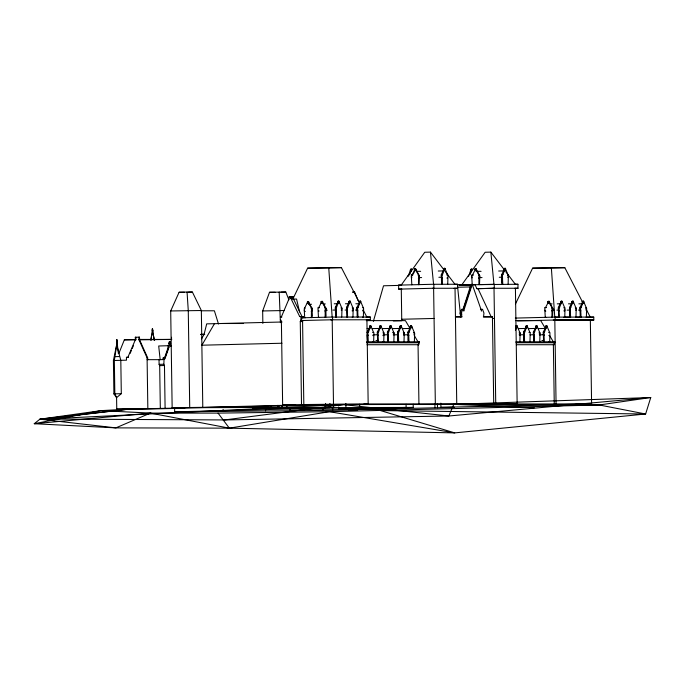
<?xml version="1.0" encoding="UTF-8"?>
<svg xmlns="http://www.w3.org/2000/svg" width="685" height="685" viewBox="0 0 685 685"><rect width="100%" height="100%" fill="white"/><g stroke="black" fill="none" stroke-linecap="round" stroke-linejoin="round"><path stroke-width="1.03" d="M116.758 409.125L184.633 408.354L116.758 409.125L116.587 397.625L114.84 393.764L114.344 360.404L116.707 344.872L116.801 339.666L118.402 353.683M164.22 358.897L168.159 347.535L168.133 345.694L168.852 345.677L168.878 347.518L164.939 358.88L164.289 357.818L163.287 357.835L163.09 359.565M163.081 359.248L164.015 359.231L163.287 357.835M116.707 344.872L120.808 360.31L121.305 393.678L116.587 397.625L113.907 393.884L113.41 360.524L116.63 344.88L116.801 339.666L116.656 341.498M407.96 276.543L408.097 275.738L408.876 275.721M468.36 276.543L468.857 275.738M150.974 340.565L152.455 328.5L152.926 333.706L154.596 340.513M336.138 307.308L336.395 317.069L335.616 317.095L335.359 307.325L336.566 307.308L338.869 301.066L341.986 308.507L341.738 317.069M347.766 307.308L347.167 308.224L347.595 317.069L346.815 317.095L346.559 307.325L347.766 307.308L350.069 301.066L353.195 308.507L352.946 317.069L352.167 317.095M358.178 307.308L357.579 308.224L358.007 317.069L357.227 317.095L356.971 307.325L358.178 307.308L360.481 301.066L363.607 308.507L363.358 317.069L362.579 317.095M368.47 332.037L367.263 332.054L367.091 332.978L368.47 332.037L370.773 325.795L373.899 333.235L373.65 341.806L372.871 341.824M378.574 332.037L377.974 332.961L378.403 341.806L377.623 341.824L377.358 332.054L378.574 332.037L380.877 325.795L383.994 333.235L383.746 341.806L382.966 341.824M388.669 332.037L388.07 332.961L388.498 341.806L387.719 341.824L387.462 332.054L388.669 332.037L390.972 325.795L394.089 333.235L393.841 341.806M398.396 332.037L398.653 341.806L397.874 341.824L397.617 332.054L398.824 332.037L401.127 325.795L404.244 333.235L403.996 341.806M409.193 332.037L408.594 332.961L409.022 341.806L408.243 341.824L407.986 332.054L409.193 332.037L411.497 325.795L414.622 333.235L414.374 341.806M442.544 274.505L441.945 275.421L442.373 284.266L441.594 284.292L441.337 274.522L442.544 274.505L444.848 268.263L447.973 275.704L447.725 284.266M502.944 274.505L502.345 275.421L502.773 284.266L501.994 284.292L501.737 274.522L502.944 274.505L505.247 268.263L508.364 275.704L508.116 284.266M524.787 332.037L524.188 332.961L524.616 341.806L523.837 341.824L523.58 332.054L524.787 332.037L527.09 325.795L530.207 333.235L529.967 341.806M534.591 332.037L534 332.961L534.42 341.806L533.649 341.824L533.384 332.054L534.591 332.037L536.903 325.795L540.02 333.235L539.771 341.806M544.515 332.037L543.924 332.961L544.344 341.806L543.565 341.824L543.308 332.054L544.515 332.037L546.827 325.795L549.944 333.235L549.695 341.806L548.916 341.824M559.585 307.359L558.994 308.284L559.414 317.129L558.635 317.146L558.378 307.385L559.585 307.359L561.897 301.126L565.014 308.567L564.765 317.129L563.986 317.146M570.793 307.359L570.194 308.284L570.622 317.129L569.843 317.146L569.586 307.385L570.793 307.359L573.097 301.126L576.213 308.567L575.965 317.129M581.205 307.359L580.606 308.284L581.034 317.129L580.255 317.146L579.998 307.385L581.205 307.359L583.509 301.126L586.625 308.567L586.377 317.129M150.897 339.614C152.173 329.982 153.303 333.244 154.305 340.548M463.462 309.389L461.442 309.414L460.174 313.122L460.68 316.872L461.87 316.838L461.365 313.088L462.64 309.389L463.462 309.389L463.899 311.076M307.839 301.665L311.487 308.216L311.35 317.592L311.975 317.592L312.112 308.216L309.012 303.481L308.995 302.213L307.839 301.665L304.2 308.918L304.697 317.754L305.322 317.754M304.825 308.918L305.039 307.985L304.414 307.985M318.191 307.651L319.356 307.633L318.191 307.651L317.977 308.575L318.474 317.412L319.107 317.412M411.822 284.806L411.325 275.978L411.539 275.045L412.695 275.036L411.539 275.045M412.164 275.045L411.95 275.978L411.325 275.978M472.222 284.806L471.725 275.978L471.939 275.045L473.095 275.036L471.939 275.045M472.564 275.045L472.35 275.978L471.725 275.978M481.349 311.076L481.735 309.389L482.565 309.389L483.944 313.088L483.55 316.838L492.429 316.838L493.722 403.593L517.141 403.542L515.42 288.291M544.986 307.608L546.142 307.591L544.986 307.608L544.772 308.533L545.269 317.369L545.894 317.369M163.33 358.889L164.049 358.871L164.289 357.818M201.604 338.827L204.113 334.203L206.707 323.868L282.083 322.01M373.359 321.411L383.531 285.782L399.081 285.405M462.923 309.688L471.032 284.369L472.222 284.343L481.444 310.673M463.796 310.673L472.222 284.343M463.103 309.877L470.372 288.907M168.133 345.694L168.767 345.694L169.246 341.755L170.12 341.738L170.693 345.814L171.207 345.814L169.974 345.831L170.496 345.831M168.912 343.545L169.76 343.416L170.12 341.738M164.948 357.587L168.202 348.699M262.852 323.457L262.663 310.956L269.513 292.281L285.808 292.041L288.924 299.825M118.805 353.563L124.345 339.837L135.784 339.554M335.359 307.325L337.619 302.916L337.602 301.52L338.869 301.066M350.069 301.066L348.802 301.52L348.828 302.916L346.559 307.325M360.481 301.066L359.214 301.52L359.24 302.916L356.971 307.325M370.773 325.795L369.506 326.248L369.532 327.653L367.263 332.054M380.877 325.795L379.61 326.248L379.627 327.653L377.358 332.054M408.859 274.779L410.443 269.667L410.854 269.094L412.139 269.513L410.854 269.094M409.639 274.762L411.634 269.077M390.972 325.795L389.705 326.248L389.722 327.653L387.462 332.054M397.617 332.054L399.877 327.653L399.86 326.248L401.127 325.795M411.497 325.795L410.229 326.248L410.255 327.653L407.986 332.054M444.848 268.263L443.58 268.717L443.606 270.113L441.337 274.522M469.259 274.779L470.852 269.667L471.263 269.094L472.539 269.513L471.263 269.094M470.038 274.762L472.042 269.077M505.247 268.263L503.98 268.717L503.997 270.113L501.737 274.522M515.428 330.273L517.004 325.795L520.12 333.235L519.872 341.806M527.09 325.795L525.823 326.248L525.84 327.653L523.58 332.054M536.903 325.795L535.636 326.248L535.653 327.653L533.384 332.054M546.827 325.795L545.551 326.248L545.577 327.653L543.308 332.054M561.897 301.126L560.621 301.58L560.647 302.975L558.378 307.385M573.097 301.126L571.829 301.58L571.847 302.975L569.586 307.385M583.509 301.126L582.241 301.58L582.259 302.975L579.998 307.385M150.392 413.106L34.25 423.715L101.115 410.632L150.392 413.106L229.338 428.159L329.434 411.694L454.746 432.886L380.492 410.572L645.621 414.005L599.238 404.972L453.778 404.347L448.855 416L224.697 419.939L44.431 419.032L39.91 419.194L34.25 423.715L115.842 427.877L229.338 428.159L454.746 432.886L645.621 414.005L650.75 397.531L453.778 404.347L343.382 404.595L129.585 409.065L101.115 410.632L39.91 419.194L115.842 427.877L150.392 413.106L218.053 413.106L329.434 411.694L599.238 404.972L650.75 397.531L448.855 416L343.382 404.595L44.431 419.032L129.585 409.065L39.91 419.194M130.116 353.409L131.357 350.489M132.188 348.545L133.429 345.625M277.887 405.315L277.922 407.421L172.149 407.763L170.702 310.956L179.093 292.255L187.056 292.058L192.399 292.058L201.347 310.519L202.794 407.327L295.714 405.041L282.64 405.041L281.389 321.042L280.362 319.475M368.821 319.767L366.912 319.818L368.17 403.842L301.511 404.57L300.27 321.565L300.963 320.075L300.903 316.521L299.688 316.547L290.842 298.292L290.825 296.862L289.198 296.905L289.216 298.335L281.329 317.001L280.319 317.027L281.86 317.027M301.52 320.537L301.7 317.806L332.533 317.044L332.576 319.767L301.52 320.537L303.061 320.537L302.582 321.565L303.823 404.57M292.88 299.011L307.625 268.16L341.404 267.638L359.522 302.83M515.548 303.832L532.605 268.16L564.834 267.698L582.464 301.931M318.722 307.633L321.025 303.172L321.008 301.777L322.241 301.323L326.094 308.67L325.752 317.249L325.127 317.249L325.272 307.873L321.616 301.323M412.07 275.036L414.365 270.566L414.348 269.171L415.581 268.717L419.434 276.072L419.1 284.643L418.475 284.643L418.612 275.276L414.956 268.717M413.158 274.137L414.999 270.566L414.365 270.566M472.47 275.036L474.774 270.566L474.748 269.171L475.989 268.717L479.842 276.072L479.5 284.643L478.875 284.643L479.012 275.276L475.364 268.717M545.517 307.591L547.82 303.13L547.794 301.734L549.036 301.28L552.889 308.627L552.547 317.206L551.922 317.206L552.059 307.83L548.402 301.28M214.482 323.68L201.869 345.206L281.972 343.236M401.222 285.088L424.751 252.26L430.454 252.114L444 269.899M516.533 327.635L515.754 327.653L515.736 326.248L517.004 325.795M282.571 405.229L282.023 405.717L282.049 407.832L277.648 407.832M325.666 405.229L325.11 405.717L325.144 407.832L320.837 407.832L325.64 407.712L325.58 403.431M307.222 302.111L308.464 301.665M322.241 301.323L321.008 301.777M475.989 268.717L474.748 269.171M549.036 301.28L547.794 301.734M174.606 407.643L174.675 411.848L332.602 410.349L358.024 409.724L348.237 409.724L357.476 409.322M224.697 419.939L343.382 404.595M152.832 330.341L152.455 328.5L152.096 330.35L152.875 330.333L152.883 333.715M114.626 356.671L119.473 356.542M113.41 360.524L126.485 360.173L126.442 357.33L128.455 357.296L127.881 357.296L135.347 339.786L135.313 337.26L139.475 337.174L139.517 339.7L147.66 357.844L147.686 359.668M113.907 393.884L121.305 393.678M504.4 269.899L490.854 252.114L485.151 252.26L461.621 285.088L472.025 284.832M341.404 267.638L307.625 268.16M443.58 268.717L444.36 268.7M410.443 269.667L411.223 269.65M445.276 268.828L444.068 268.28M410.461 270.935L411.24 270.917M443.606 270.113L444.385 270.095M503.98 268.717L504.759 268.7M470.852 269.667L471.631 269.65M505.676 268.828L504.468 268.28M564.834 267.698L532.605 268.16M438.272 271.02L444.111 270.883M470.869 270.935L471.648 270.917M503.997 270.113L504.776 270.095M504.913 270.113L505.693 270.095M498.671 271.02L504.511 270.883M446.671 274.925L447.81 274.908M441.166 275.447L441.945 275.421M508.201 274.908L507.422 274.925M501.566 275.447L502.345 275.421M438.888 277.279L441.971 277.194M507.585 275.721L508.364 275.704M441.5 278.05L442.279 278.033M446.851 278.05L447.63 278.033M499.288 277.279L502.37 277.194M507.611 277.211L508.39 277.194M501.899 278.05L502.679 278.033M398.627 285.123L433.836 284.258L433.896 288.257L398.687 289.13L398.627 285.123L401.598 285.123M454.352 284.335L457.554 284.258L457.614 288.257L454.052 288.351M480.365 284.626L517.946 284.258L518.006 288.257L514.461 288.342M188.495 292.161L192.399 292.058M514.743 284.335L517.946 284.258M471.066 286.912L457.649 287.246L460.68 316.872L455.405 316.872M280.97 292.161L285.808 292.041M457.212 284.729L475.03 284.729L476.888 288.685L494.296 288.257L494.236 284.258L459.036 285.123L461.998 285.123M476.888 288.685L494.013 288.291L495.743 403.542M354.642 292.041L352.707 292.084L354.642 292.041L358.152 300.792M301.7 317.806L303.241 317.806L303.224 316.521L301.999 316.547L293.163 298.292L293.137 296.862L289.198 296.905M337.602 301.52L338.381 301.503M339.298 301.631L338.09 301.083M348.802 301.52L349.581 301.503M350.497 301.631L349.29 301.083M359.214 301.52L359.993 301.503M360.909 301.631L359.702 301.083M337.619 302.916L338.399 302.898M338.536 302.916L339.315 302.898M348.828 302.916L349.598 302.898M359.24 302.916L360.019 302.898M334.237 303.78L338.133 303.686M345.437 303.78L349.333 303.686M355.849 303.78L359.745 303.686M170.702 310.956L201.347 310.519M560.621 301.58L561.4 301.563M562.325 301.691L561.118 301.143M335.787 307.325L336.566 307.308M571.829 301.58L572.609 301.563M573.525 301.691L572.317 301.143M582.241 301.58L583.021 301.563M341.824 307.711L341.044 307.728M583.937 301.691L582.729 301.143M352.253 307.728L353.032 307.711M335.188 308.25L335.967 308.224M362.665 307.728L363.444 307.711M346.387 308.25L347.167 308.224M560.647 302.975L561.426 302.958M341.207 308.524L341.986 308.507M356.799 308.25L357.579 308.224M571.847 302.975L572.626 302.958M572.763 302.975L573.542 302.958M352.415 308.524L353.195 308.507M262.663 310.956L284.232 310.519M582.259 302.975L583.038 302.958M583.175 302.975L583.954 302.958M557.265 303.84L561.152 303.738M568.464 303.84L572.352 303.738M578.876 303.84L582.764 303.738M332.91 310.082L335.992 309.997M341.233 310.014L342.012 309.997M345.077 310.065L347.192 309.997M352.433 310.014L353.212 309.997M355.498 310.065L357.613 309.997M362.844 310.014L363.624 309.997M335.522 310.853L336.301 310.836M346.721 310.853L347.5 310.836M352.073 310.853L352.852 310.836M357.133 310.853L357.912 310.836M362.485 310.853L363.264 310.836M482.565 309.389L480.545 309.414L481.367 309.414M563.712 307.788L564.851 307.762M576.051 307.762L575.272 307.788M558.215 308.301L558.994 308.284M586.463 307.762L585.684 307.788M569.415 308.301L570.194 308.284M579.827 308.301L580.606 308.284M575.434 308.584L576.213 308.567M586.625 308.567L585.846 308.584L590.299 317.146L586.12 317.146M556.905 310.117L559.02 310.057M311.958 316.222L311.487 310.528M325.735 315.888L325.272 310.185L327.284 310.185M564.26 310.074L565.039 310.057M567.129 310.142L570.22 310.057M575.46 310.074L576.239 310.057M578.517 310.117L580.632 310.057M460.174 313.122L461.818 313.088M585.872 310.074L586.651 310.057M558.549 310.913L559.32 310.887M563.892 310.913L564.671 310.887M569.749 310.913L570.528 310.887M580.161 310.913L580.94 310.887M460.637 314.295L461.836 314.269M366.115 317.146L370.32 317.044L370.354 319.767L367.203 319.844M483.345 316.872L492.429 316.838M401.727 319.253L434.059 318.457M393.336 320.923L401.752 320.717L401.282 289.087M492.455 318.499L494.467 318.457M515.317 318.088L555.15 317.104L593.749 317.104L593.792 319.998L589.605 320.1M589.537 317.206L593.749 317.104M517.5 320.923L555.192 319.998L593.792 319.998M369.506 326.248L370.285 326.231M371.201 326.368L369.994 325.82M379.61 326.248L380.389 326.231M381.305 326.368L380.098 325.82M389.705 326.248L390.484 326.231M391.4 326.368L390.193 325.82M399.86 326.248L400.639 326.231M401.556 326.368L400.348 325.82M410.229 326.248L411.009 326.231M411.925 326.368L410.717 325.812M369.532 327.653L370.311 327.635M379.627 327.653L380.406 327.635M389.722 327.653L390.501 327.635M390.638 327.653L391.418 327.635M367.117 328.483L370.037 328.415M399.877 327.653L400.656 327.635M400.793 327.653L401.573 327.635M372.349 328.603L380.132 328.415M410.255 327.653L411.034 327.635M411.163 327.653L411.942 327.635M382.453 328.603L390.236 328.415M392.599 328.603L400.382 328.415M402.977 328.603L410.76 328.415M515.736 326.248L516.516 326.231M517.432 326.368L516.225 325.82M525.823 326.248L526.602 326.231M527.519 326.368L526.311 325.82M535.636 326.248L536.415 326.231M537.331 326.368L536.124 325.82M545.551 326.248L546.33 326.231M547.255 326.368L546.048 325.812M516.67 327.653L517.449 327.635M525.84 327.653L526.619 327.635M526.756 327.653L527.536 327.635M535.653 327.653L536.432 327.635M536.569 327.653L537.348 327.635M545.577 327.653L546.356 327.635M518.571 328.603L526.354 328.415M372.597 332.456L373.736 332.439M528.375 328.603L536.158 328.415M383.831 332.439L383.052 332.456M398.045 332.054L398.824 332.037M538.299 328.603L546.082 328.415M393.575 332.439L392.796 332.456L393.926 332.439M377.195 332.978L377.974 332.961M404.082 332.439L403.302 332.456M387.29 332.978L388.07 332.961M383.215 333.261L383.994 333.235M414.459 332.439L413.68 332.456M397.446 332.978L398.225 332.961M138.901 339.477L140.982 339.426M393.31 333.261L394.089 333.235M407.815 332.978L408.594 332.961M403.465 333.261L404.244 333.235M413.843 333.261L414.622 333.235M170.085 339.426L138.901 339.837M367.896 334.725L367.117 334.751L367.52 341.824L368.299 341.806L367.871 332.961M373.137 334.751L373.916 334.725M373.942 334.845L378 334.725M383.24 334.751L384.02 334.725M384.037 334.845L388.095 334.725M393.216 334.862L398.25 334.725M367.425 335.582L368.205 335.564M403.491 334.751L404.27 334.725M372.777 335.582L373.556 335.564M403.593 334.862L408.62 334.725M377.529 335.582L378.308 335.564M413.86 334.751L414.639 334.725M382.872 335.582L383.651 335.564M387.624 335.582L388.404 335.564M519.958 332.439L519.179 332.456M397.779 335.582L398.559 335.564M528.914 332.456L530.053 332.439M408.149 335.582L408.928 335.564M539.857 332.439L539.078 332.456M523.409 332.978L524.188 332.961M548.642 332.456L549.781 332.439M519.341 333.261L520.12 333.235M533.221 332.978L534 332.961M543.145 332.978L543.924 332.961M539.241 333.261L540.02 333.235M168.801 342.988L169.52 342.971M519.367 334.751L520.146 334.725M168.741 343.545L169.76 343.416M169.94 343.502L170.659 343.485M519.187 334.862L524.213 334.725M529.967 334.845L534.026 334.725M539.266 334.751L540.045 334.725M543.171 334.751L543.95 334.725M539.891 334.845L543.779 334.742M523.742 335.582L524.522 335.564M533.555 335.582L534.334 335.564M543.479 335.582L544.25 335.564M548.822 335.582L549.601 335.564M375.971 340.505L377.598 340.462M169.623 343.527L169.486 345.677L158.697 345.993L160.17 359.668L147.112 359.668M168.159 347.535L168.878 347.518M493.722 403.593L418.937 403.944L418.047 344.743L418.766 344.726L418.732 342.783L419.451 342.765L419.434 341.789L418.004 341.824L414.331 335.641M541.921 340.505L543.547 340.462M553.283 320.041L590.342 320.041L591.6 403.902L554.259 403.944L553.369 344.743L554.088 344.726L554.062 342.757L554.773 342.74L554.764 341.789L553.326 341.824L549.653 335.641M163.21 358.118L163.929 358.101M163.715 358.375L164.743 358.358M163.475 358.529L164.194 358.512M163.21 359.591L159.023 359.668L159.1 364.36L159.682 365.636L160.324 408.354M159.1 364.36L163.878 364.24L164.46 365.516L165.102 408.243M159.682 365.636L164.46 365.516M172.149 407.763L202.794 407.327M282.64 405.041L301.511 404.57M368.17 403.842L363.992 403.944L418.937 403.944M277.922 407.421L264.119 407.763L413.243 407.421L413.201 404.287M454.737 403.593L456.749 403.542L455.028 288.291M285.063 408.448L288.077 408.371M290.226 408.448L292.17 408.371M295.595 408.448L296.785 408.414M297.093 408.414L304.551 408.337M331.66 407.763L333.552 407.712L332.199 319.818M174.675 411.848L284.335 409.142L345.762 409.082L413.243 407.421M517.141 403.542L500.744 403.944L554.259 403.944M345.017 409.296L343.913 409.322L389.157 408.996L357.296 408.996L361.757 408.885M440.84 403.131L440.909 407.344L591.6 403.902M440.909 407.344L454.335 407.344L391.657 408.825L353.725 408.885M414.348 269.171L414.973 269.171M415.487 269.274L416.112 269.274M475.895 269.274L476.52 269.274M415.504 270.541L416.137 270.541M475.912 270.541L476.537 270.541M416.626 271.32L420.65 271.32M476.024 271.32L481.058 271.32M418.167 275.284L419.237 275.276M478.575 275.284L479.646 275.276M418.809 276.072L419.434 276.072M479.217 276.072L479.842 276.072M418.612 277.579L421.626 277.579M479.012 277.579L482.034 277.579M411.351 277.742L411.976 277.742M471.751 277.742L472.376 277.742M418.381 278.401L419.006 278.401M478.781 278.401L479.406 278.401M441.577 282.922L441.816 278.161M501.968 282.922L502.208 277.211M457.554 284.258L433.554 284.292L430.454 252.114M432.458 288.291L457.614 288.257M492.866 288.291L518.006 288.257M398.687 289.13L401.889 289.13M179.093 292.255L184.436 292.255M269.513 292.281L275.19 292.281M290.825 296.862L293.137 296.862M290.842 298.292L293.163 298.292M292.358 299.062L296.562 299.062L299.568 311.923M322.147 301.88L322.772 301.88M548.933 301.837L549.567 301.837M308.37 302.213L308.995 302.213M322.164 303.147L322.789 303.147M547.82 303.13L548.445 303.13M548.959 303.104L549.584 303.104M321.025 303.172L321.65 303.172M307.248 303.515L307.873 303.515L307.856 302.111M308.387 303.481L309.012 303.481M550.081 303.875L552.093 303.875M323.286 303.917L325.298 303.917M308.498 304.26L311.521 304.26M551.613 307.848L552.684 307.83M324.827 307.89L325.897 307.873M311.041 308.224L312.112 308.216M325.469 308.67L326.094 308.67M552.256 308.627L552.889 308.627M311.692 309.012L312.317 309.012M461.442 309.414L462.264 309.414M552.059 310.142L554.071 310.142M544.798 310.305L545.423 310.305M311.709 310.502L312.334 310.502M304.226 310.682L305.227 311.512L304.602 311.512M200.988 310.784L214.396 310.784L218.498 324.022M325.033 311.007L325.658 311.007M551.827 310.964L552.452 310.964M545.174 311.127L545.799 311.127M318.379 311.17L319.013 311.17L318.636 310.348M311.255 311.35L311.88 311.35M335.59 315.725L335.83 310.014M569.817 315.785L570.048 310.074M299.688 316.547L303.224 316.521M455.551 316.838L461.87 316.838M370.32 317.044L332.156 317.095L328.731 267.638M558.96 317.146L554.773 317.146L551.348 267.698M564.183 317.146L570.451 317.146M575.674 317.146L580.897 317.146M330.667 319.818L370.354 319.767M300.963 320.075L301.734 320.075M366.304 320.623L405.4 320.623L410.127 328.577M515.54 320.623L540.722 320.623L545.448 328.577M300.27 321.565L302.582 321.565M221.734 323.5L243.483 323.5M201.022 334.203L204.113 334.203M200.628 334.537L204.755 334.537M135.313 337.26L135.887 337.26L135.921 339.786L124.345 339.837M139.475 337.174L138.901 337.174L138.944 339.7L147.087 357.844L147.84 408.354M139.346 339.426L171.721 339.426M387.701 340.462L387.933 334.742M397.848 340.462L398.079 334.742M408.226 340.462L408.457 334.742M523.819 340.462L524.059 335.701M533.624 340.462L533.855 334.742M366.612 341.789L419.434 341.789M515.933 341.789L554.764 341.789M366.621 342.765L419.451 342.765M515.951 342.74L554.773 342.74M366.997 344.726L418.766 344.726M516.31 344.726L554.088 344.726M168.852 345.677L169.486 345.677M126.442 357.33L127.016 357.33M147.087 357.844L147.66 357.844M164.015 359.231L163.878 364.24M257.055 408.337L261.464 408.337M453.778 404.347L534.257 407.789M505.684 271.594L515.36 284.292M445.293 271.594L454.968 284.292M218.053 413.106L229.338 428.159M363.444 310.433L366.869 317.095M478.036 288.685L491.231 316.872M490.854 252.114L493.953 284.292M187.056 292.058L188.272 310.519L189.719 407.327M279.189 292.041L280.422 322.686M580.46 310.074L580.538 314.835M555.15 317.104L555.192 319.998M554.816 320.041L556.074 403.902M437.432 403.508L437.492 407.763M433.614 288.291L435.335 403.542M434.898 403.499L434.966 407.763M406.068 404.287L406.119 407.421L338.638 409.082L338.604 406.976M359.676 404.261L359.728 407.421M345.856 403.491L345.925 407.763M332.576 408.243L332.602 410.349M329.887 403.456L329.956 407.712L300.21 408.448L252.714 408.448L286.861 407.712L286.827 405.571M322.781 408.243L322.815 410.349M304.268 408.243L304.303 410.349M289.96 408.602L289.995 410.7M282.425 405.58L282.46 407.712M278.941 405.589L278.975 407.712M271.106 406.933L271.132 408.371L268.118 408.448L268.092 407.001M265.934 406.958L265.96 408.371L262.946 408.448L262.929 407.036M265.54 408.808L265.575 410.906M223.105 409.476L223.139 411.582M171.524 337.26L171.558 339.786"/></g></svg>
